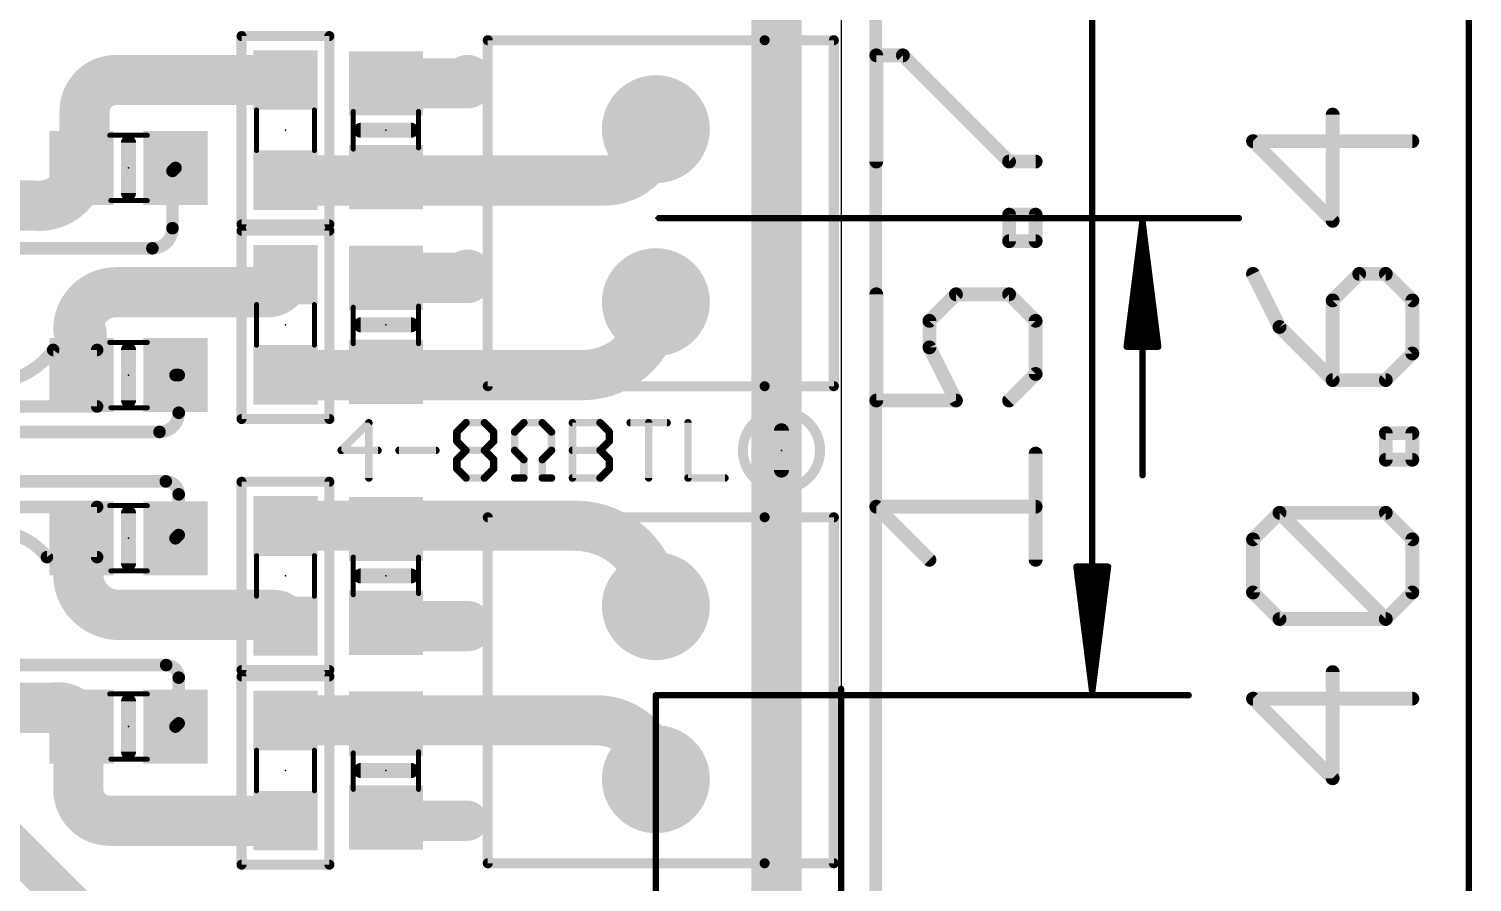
# Model space of a CAD drawing. Extents: x -21 to 68.1, y -13.1 to 62.4.
# Drawn here: x 36.91 to 66.11, y 11.97 to 29.23 of the extents above; entities that cross this region are included whole.
import ezdxf

# ---------------------------------------------------------------- set-up
doc = ezdxf.new("R2010")
doc.units = 0
for name, color, linetype in [('1', 12, 'CONTINUOUS'), ('16', 132, 'CONTINUOUS'), ('17', 110, 'CONTINUOUS'), ('18', 110, 'CONTINUOUS'), ('20', 53, 'CONTINUOUS'), ('21', 53, 'CONTINUOUS'), ('23', 53, 'CONTINUOUS'), ('47', 253, 'CONTINUOUS'), ('51', 253, 'CONTINUOUS')]:
    doc.layers.add(name, color=color, linetype=linetype)

# ---------------------------------------------------------------- blocks, each defined once
blk = doc.blocks.new('RECT')
blk.add_solid([(-0.5, -0.5), (0.5, -0.5), (-0.5, 0.5), (0.5, 0.5)])
blk = doc.blocks.new('ROUNDP')
at = {"const_width": 0.5}
blk.add_lwpolyline([(0, -0.25, 1), (0, 0.25, 1), (0, -0.25)], format="xyb", dxfattribs=at)
blk = doc.blocks.new('ROUNDV')
at = {"const_width": 0.5}
blk.add_lwpolyline([(0, -0.25, 1), (0, 0.25, 1), (0, -0.25)], format="xyb", dxfattribs=at)

msp = doc.modelspace()

# ---------------------------------------------------------------- linework, layer by layer
at = {"layer": '1'}
for points, const_width in [([(38.671, 28.194, 0.4142), (38.036, 27.559)], 1.016), ([(38.671, 28.448, 1), (38.671, 27.94)], 0.508), ([(38.671, 27.94, 1), (38.671, 28.448)], 0.508), ([(42.1, 27.94, 1), (42.1, 28.448)], 0.508), ([(44.132, 28.382, 1), (44.132, 27.874)], 0.508), ([(46.037, 28.194, 1), (45.529, 28.194)], 0.508), ([(45.783, 27.874, 1), (45.783, 28.382)], 0.508), ([(45.529, 28.128, 1), (46.037, 28.128)], 0.508), ([(38.29, 27.559, 1), (37.782, 27.559)], 0.508), ([(37.782, 27.559, 1), (38.29, 27.559)], 0.508), ([(48.555, 26.162, 0.4142), (49.593, 27.2)], 1.016), ([(49.847, 27.2, 1), (49.339, 27.2)], 0.508), ([(37.02, 25.654, 0.4142), (37.975, 26.416)], 1.016), ([(38.2274, 26.3876, 1), (37.7226, 26.4444)], 0.508), ([(38.2156, 26.2974, 1), (37.8564, 26.6566)], 0.508), ([(37.7954, 26.5956, 1), (38.1546, 26.2364)], 0.508), ([(37.782, 26.477, 1), (38.29, 26.477)], 0.508), ([(42.1, 26.416, 1), (42.1, 25.908)], 0.508), ([(44.386, 26.228, 1), (43.878, 26.228)], 0.508), ([(44.132, 26.416, 1), (44.132, 25.908)], 0.508), ([(44.132, 25.908, 1), (44.132, 26.416)], 0.508), ([(48.555, 26.416, 1), (48.555, 25.908)], 0.508), ([(48.555, 25.908, 1), (48.555, 26.416)], 0.508), ([(39.8775, 26.355, 1), (39.7505, 26.355)], 0.127), ([(39.7691, 26.3999, 1), (39.8589, 26.3101)], 0.127), ([(39.9199, 26.3711, 1), (39.8301, 26.4609)], 0.127), ([(43.878, 26.162, 1), (44.386, 26.162)], 0.508), ([(37.0484, 25.9064, 1), (36.9916, 25.4016)], 0.508), ([(37.02, 25.4, 1), (37.02, 25.908)], 0.508), ([(39.4076, 24.7904, 0.4142), (39.814, 25.1968)], 0.254), ([(39.8775, 25.1968, 1), (39.7505, 25.1968)], 0.127), ([(39.7505, 25.1968, 1), (39.8775, 25.1968)], 0.127), ([(39.4076, 24.8539, 1), (39.4076, 24.7269)], 0.127), ([(39.4076, 24.7269, 1), (39.4076, 24.8539)], 0.127), ([(41.7444, 23.9014, 0.4142), (42.1, 24.257)], 1.016), ([(41.9984, 24.1554, 0.4142), (42.1, 24.257)], 1.016), ([(41.9984, 24.4094, 1), (41.9984, 23.9014)], 0.508), ([(42.354, 24.257, 1), (41.846, 24.257)], 0.508), ([(42.354, 24.257, 1), (41.846, 24.257)], 0.508), ([(44.132, 24.445, 1), (44.132, 23.937)], 0.508), ([(46.037, 24.257, 1), (45.529, 24.257)], 0.508), ([(45.783, 23.937, 1), (45.783, 24.445)], 0.508), ([(38.671, 23.9014, 0.4142), (37.909, 23.1394)], 1.016), ([(38.671, 24.1554, 1), (38.671, 23.6474)], 0.508), ([(38.671, 23.6474, 1), (38.671, 24.1554)], 0.508), ([(41.7444, 24.1554, 1), (41.7444, 23.6474)], 0.508), ([(41.7444, 23.6474, 1), (41.7444, 24.1554)], 0.508), ([(45.529, 24.191, 1), (46.037, 24.191)], 0.508), ([(48.118, 22.225, 0.4142), (49.593, 23.7)], 1.016), ([(49.847, 23.7, 1), (49.339, 23.7)], 0.508), ([(38.0886, 23.319, 1), (37.7294, 22.9598)], 0.508), ([(37.655, 23.1394, 1), (38.163, 23.1394)], 0.508), ([(38.229, 23.0734, 1), (37.721, 23.0734)], 0.508), ([(37.7954, 22.8938, 1), (38.1546, 23.253)], 0.508), ([(36.385, 22.098, 0.1989), (37.401, 22.733)], 0.254), ([(37.401, 22.7965, 1), (37.401, 22.6695)], 0.127), ([(37.4527, 22.6961, 1), (37.3493, 22.7699)], 0.127), ([(38.3535, 22.733, 1), (38.2265, 22.733)], 0.127), ([(38.29, 22.6695, 1), (38.29, 22.7965)], 0.127), ([(44.386, 22.291, 1), (43.878, 22.291)], 0.508), ([(42.1, 22.479, 1), (42.1, 21.971)], 0.508), ([(44.132, 22.479, 1), (44.132, 21.971)], 0.508), ([(44.132, 21.971, 1), (44.132, 22.479)], 0.508), ([(48.118, 22.479, 1), (48.118, 21.971)], 0.508), ([(48.118, 21.971, 1), (48.118, 22.479)], 0.508), ([(37.721, 22.225, 1), (38.229, 22.225)], 0.508), ([(39.875, 22.2885, 1), (39.875, 22.1615)], 0.127), ([(40.0045, 22.225, 1), (39.8775, 22.225)], 0.127), ([(39.941, 22.1615, 1), (39.941, 22.2885)], 0.127), ([(43.878, 22.225, 1), (44.386, 22.225)], 0.508), ([(38.2265, 21.59, 1), (38.3535, 21.59)], 0.127), ([(38.29, 21.5265, 1), (38.29, 21.6535)], 0.127), ([(39.552, 21.074, 0.4142), (39.941, 21.463)], 0.254), ([(40.0045, 21.463, 1), (39.8775, 21.463)], 0.127), ([(39.8775, 21.463, 1), (40.0045, 21.463)], 0.127), ([(39.552, 21.1375, 1), (39.552, 21.0105)], 0.127), ([(39.552, 21.0105, 1), (39.552, 21.1375)], 0.127), ([(39.941, 19.812, 0.4142), (39.679, 20.074)], 0.254), ([(39.679, 20.1375, 1), (39.679, 20.0105)], 0.127), ([(39.679, 20.0105, 1), (39.679, 20.1375)], 0.127), ([(40.0045, 19.812, 1), (39.8775, 19.812)], 0.127), ([(39.8775, 19.812, 1), (40.0045, 19.812)], 0.127), ([(38.3535, 19.558, 1), (38.2265, 19.558)], 0.127), ([(38.29, 19.4945, 1), (38.29, 19.6215)], 0.127), ([(42.1, 19.431, 1), (42.1, 18.923)], 0.508), ([(44.132, 19.431, 1), (44.132, 18.923)], 0.508), ([(44.386, 19.177, 1), (43.878, 19.177)], 0.508), ([(44.132, 18.923, 1), (44.132, 19.431)], 0.508), ([(49.593, 17.548, 0.4142), (47.964, 19.177)], 1.016), ([(47.964, 19.431, 1), (47.964, 18.923)], 0.508), ([(47.964, 18.923, 1), (47.964, 19.431)], 0.508), ([(38.163, 18.857, 1), (37.655, 18.857)], 0.508), ([(37.7294, 19.0366, 1), (38.0886, 18.6774)], 0.508), ([(38.1546, 18.7434, 1), (37.7954, 19.1026)], 0.508), ([(43.878, 19.111, 1), (44.386, 19.111)], 0.508), ([(37.274, 18.542, 0.1989), (36.385, 19.05)], 0.254), ([(39.8301, 18.9679, 1), (39.9199, 18.8781)], 0.127), ([(39.8775, 18.989, 1), (40.0045, 18.989)], 0.127), ([(39.9859, 18.9441, 1), (39.8961, 19.0339)], 0.127), ([(37.274, 18.6055, 1), (37.274, 18.4785)], 0.127), ([(37.2238, 18.5031, 1), (37.3242, 18.5809)], 0.127), ([(37.909, 18.1356, 0.4142), (38.798, 17.3736)], 1.016), ([(38.1623, 18.1551, 1), (37.6557, 18.1161)], 0.508), ([(38.2265, 18.542, 1), (38.3535, 18.542)], 0.127), ([(38.29, 18.4785, 1), (38.29, 18.6055)], 0.127), ([(37.655, 18.1356, 1), (38.163, 18.1356)], 0.508), ([(38.798, 17.6276, 1), (38.798, 17.1196)], 0.508), ([(38.8175, 17.1203, 1), (38.7785, 17.6269)], 0.508), ([(42.1, 17.145, 0.4142), (41.8714, 17.3736)], 1.016), ([(41.8714, 17.6276, 1), (41.8714, 17.1196)], 0.508), ([(41.8714, 17.1196, 1), (41.8714, 17.6276)], 0.508), ([(42.1, 17.145, 0.4142), (41.9984, 17.2466)], 1.016), ([(41.9984, 17.5006, 1), (41.9984, 16.9926)], 0.508), ([(44.386, 17.211, 1), (43.878, 17.211)], 0.508), ([(44.132, 17.399, 1), (44.132, 16.891)], 0.508), ([(45.783, 16.891, 1), (45.783, 17.399)], 0.508), ([(49.339, 17.548, 1), (49.847, 17.548)], 0.508), ([(41.846, 17.145, 1), (42.354, 17.145)], 0.508), ([(41.846, 17.145, 1), (42.354, 17.145)], 0.508), ([(43.878, 17.145, 1), (44.386, 17.145)], 0.508), ([(39.941, 16.1036, 0.4142), (39.687, 16.3576)], 0.254), ([(39.687, 16.4211, 1), (39.687, 16.2941)], 0.127), ([(39.687, 16.2941, 1), (39.687, 16.4211)], 0.127), ([(40.0045, 16.1036, 1), (39.8775, 16.1036)], 0.127), ([(39.8775, 16.1036, 1), (40.0045, 16.1036)], 0.127), ([(37.975, 15.113, 0.4142), (37.401, 15.494)], 1.016), ([(37.3507, 15.743, 1), (37.4513, 15.245)], 0.508), ([(37.401, 15.24, 1), (37.401, 15.748)], 0.508), ([(38.163, 15.047, 1), (37.655, 15.047)], 0.508), ([(37.7294, 15.2266, 1), (38.0886, 14.8674)], 0.508), ([(38.1546, 14.9334, 1), (37.7954, 15.2926)], 0.508), ([(42.1, 15.494, 1), (42.1, 14.986)], 0.508), ([(44.132, 15.494, 1), (44.132, 14.986)], 0.508), ([(44.386, 15.24, 1), (43.878, 15.24)], 0.508), ([(44.132, 14.986, 1), (44.132, 15.494)], 0.508), ([(49.593, 14.048, 0.4142), (48.401, 15.24)], 1.016), ([(48.401, 15.494, 1), (48.401, 14.986)], 0.508), ([(48.401, 14.986, 1), (48.401, 15.494)], 0.508), ([(37.726, 15.0627, 1), (38.224, 15.1633)], 0.508), ([(39.8301, 15.1579, 1), (39.9199, 15.0681)], 0.127), ([(39.8775, 15.179, 1), (40.0045, 15.179)], 0.127), ([(39.9859, 15.1341, 1), (39.8961, 15.2239)], 0.127), ([(43.878, 15.174, 1), (44.386, 15.174)], 0.508), ([(37.909, 13.843, 0.4142), (38.544, 13.208)], 1.016), ([(38.163, 13.843, 1), (37.655, 13.843)], 0.508), ([(37.655, 13.843, 1), (38.163, 13.843)], 0.508), ([(49.339, 14.048, 1), (49.847, 14.048)], 0.508), ([(38.544, 13.462, 1), (38.544, 12.954)], 0.508), ([(38.544, 12.954, 1), (38.544, 13.462)], 0.508), ([(42.1, 12.954, 1), (42.1, 13.462)], 0.508), ([(44.2757, 13.4177, 1), (43.9883, 13.1303)], 0.4064), ([(44.198, 13.4112, 1), (44.198, 13.0048)], 0.4064), ([(44.0543, 13.0643, 1), (44.3417, 13.3517)], 0.4064), ([(45.783, 13.0048, 1), (45.783, 13.4112)], 0.4064)]:
    msp.add_lwpolyline(points, format="xyb", dxfattribs=dict(at, const_width=const_width))
for points, const_width in [([(42.1, 28.194), (38.671, 28.194)], 1.016), ([(44.132, 28.128), (45.783, 28.128)], 1.016), ([(45.783, 28.128), (45.783, 28.194)], 1.016), ([(38.036, 27.559), (38.036, 26.477)], 1.016), ([(38.036, 26.477), (37.975, 26.416)], 1.016), ([(42.1, 26.162), (44.132, 26.162)], 1.016), ([(44.132, 26.162), (44.132, 26.228)], 1.016), ([(48.555, 26.162), (44.132, 26.162)], 1.016), ([(39.814, 26.355), (39.875, 26.416)], 0.254), ([(39.814, 25.1968), (39.814, 26.355)], 0.254), ([(37.02, 25.654), (29.813, 25.654)], 1.016), ([(30.0924, 24.7904), (39.4076, 24.7904)], 0.254), ([(44.132, 24.191), (45.783, 24.191)], 1.016), ([(45.783, 24.191), (45.783, 24.257)], 1.016), ([(38.671, 23.9014), (41.7444, 23.9014)], 1.016), ([(37.909, 23.1394), (37.975, 23.0734)], 1.016), ([(37.975, 23.0734), (37.975, 22.225)], 1.016), ([(37.401, 22.733), (38.29, 22.733)], 0.254), ([(38.29, 22.733), (38.29, 21.59)], 0.254), ([(44.132, 22.225), (44.132, 22.291)], 1.016), ([(42.1, 22.225), (44.132, 22.225)], 1.016), ([(48.118, 22.225), (44.132, 22.225)], 1.016), ([(39.941, 22.225), (39.875, 22.225)], 0.254), ([(39.941, 21.463), (39.941, 22.225)], 0.254), ([(38.29, 21.59), (31.718, 21.59)], 0.254), ([(30.875, 21.074), (39.552, 21.074)], 0.254), ([(30.875, 20.074), (39.679, 20.074)], 0.254), ([(39.941, 19.812), (39.941, 18.989)], 0.254), ([(31.718, 19.558), (38.29, 19.558)], 0.254), ([(38.29, 19.558), (38.29, 18.542)], 0.254), ([(42.1, 19.177), (44.132, 19.177)], 1.016), ([(47.964, 19.177), (44.132, 19.177)], 1.016), ([(44.132, 19.177), (44.132, 19.111)], 1.016), ([(37.909, 18.857), (37.975, 18.923)], 1.016), ([(37.909, 18.1356), (37.909, 18.857)], 1.016), ([(39.941, 18.989), (39.875, 18.923)], 0.254), ([(38.29, 18.542), (37.274, 18.542)], 0.254), ([(38.798, 17.3736), (41.8714, 17.3736)], 1.016), ([(44.132, 17.145), (44.132, 17.211)], 1.016), ([(45.783, 17.145), (44.132, 17.145)], 1.016), ([(30.194, 16.3576), (39.687, 16.3576)], 0.254), ([(39.941, 16.1036), (39.941, 15.179)], 0.254), ([(37.401, 15.494), (29.559, 15.494)], 1.016), ([(37.909, 15.047), (37.975, 15.113)], 1.016), ([(37.909, 13.843), (37.909, 15.047)], 1.016), ([(42.1, 15.24), (44.132, 15.24)], 1.016), ([(48.401, 15.24), (44.132, 15.24)], 1.016), ([(44.132, 15.24), (44.132, 15.174)], 1.016), ([(39.941, 15.179), (39.875, 15.113)], 0.254), ([(35.8, 13.5), (38.35, 10.95)], 0.8128), ([(42.1, 13.208), (38.544, 13.208)], 1.016), ([(44.132, 13.274), (44.198, 13.208)], 0.8128), ([(44.198, 13.208), (45.783, 13.208)], 0.8128)]:
    msp.add_lwpolyline(points, dxfattribs=dict(at, const_width=const_width))
at = {"layer": '16'}
for points, const_width in [([(54.038, 0), (54.038, 41.005)], 0.254), ([(52.034, 8.996), (52.034, 31.416)], 1.016)]:
    msp.add_lwpolyline(points, dxfattribs=dict(at, const_width=const_width))
at = {"layer": '20'}
msp.add_line((53.34, 38.1), (53.34, 2.54), dxfattribs=at)
at = {"layer": '21'}
for points, const_width in [([(41.211, 25.273), (41.211, 29.083)], 0.2032), ([(41.211, 29.083), (42.989, 29.083)], 0.2032), ([(42.989, 29.083), (42.989, 25.273)], 0.2032), ([(51.793, 29), (46.193, 29)], 0.2032), ([(46.193, 29), (46.193, 22)], 0.2032), ([(53.193, 29), (51.793, 29)], 0.2032), ([(51.793, 22), (51.793, 29)], 0.2032), ([(53.193, 22), (53.193, 29)], 0.2032), ([(43.624, 27.178), (44.64, 27.178)], 0.3048), ([(38.925, 26.924), (38.925, 25.908)], 0.3048), ([(42.989, 25.273), (41.211, 25.273)], 0.2032), ([(41.211, 21.336), (41.211, 25.146)], 0.2032), ([(41.211, 25.146), (42.989, 25.146)], 0.2032), ([(42.989, 25.146), (42.989, 21.336)], 0.2032), ([(44.64, 23.241), (43.624, 23.241)], 0.3048), ([(38.925, 22.733), (38.925, 21.717)], 0.3048), ([(46.193, 22), (51.793, 22)], 0.2032), ([(51.793, 22), (53.193, 22)], 0.2032), ([(42.989, 21.336), (41.211, 21.336)], 0.2032), ([(43.7866, 21.2608), (43.2273, 20.7015)], 0.1524), ([(43.7866, 20.1422), (43.7866, 21.2608)], 0.1524), ([(45.5661, 21.0743), (45.7525, 21.2608)], 0.1524), ([(45.7525, 21.2608), (46.1254, 21.2608)], 0.1524), ([(46.1254, 21.2608), (46.3118, 21.0743)], 0.1524), ([(46.7355, 21.0743), (46.9219, 21.2608)], 0.1524), ([(46.9219, 21.2608), (47.2948, 21.2608)], 0.1524), ([(47.2948, 21.2608), (47.4812, 21.0743)], 0.1524), ([(47.9049, 20.1422), (47.9049, 21.2608)], 0.1524), ([(47.9049, 21.2608), (48.4642, 21.2608)], 0.1524), ([(48.4642, 21.2608), (48.6506, 21.0743)], 0.1524), ([(49.0743, 21.2608), (49.82, 21.2608)], 0.1524), ([(49.4471, 20.1422), (49.4471, 21.2608)], 0.1524), ([(50.2437, 21.2608), (50.2437, 20.1422)], 0.1524), ([(45.5661, 20.8879), (45.5661, 21.0743)], 0.1524), ([(46.3118, 21.0743), (46.3118, 20.8879)], 0.1524), ([(46.7355, 20.7015), (46.7355, 21.0743)], 0.1524), ([(47.4812, 21.0743), (47.4812, 20.7015)], 0.1524), ([(48.6506, 21.0743), (48.6506, 20.8879)], 0.1524), ([(52.133, 21.0978), (52.133, 20.3041)], 0.3048), ([(43.2273, 20.7015), (43.973, 20.7015)], 0.1524), ([(44.3967, 20.7015), (45.1424, 20.7015)], 0.1524), ([(45.7525, 20.7015), (45.5661, 20.8879)], 0.1524), ([(45.5661, 20.5151), (45.7525, 20.7015)], 0.1524), ([(45.7525, 20.7015), (46.1254, 20.7015)], 0.1524), ([(46.3118, 20.8879), (46.1254, 20.7015)], 0.1524), ([(46.1254, 20.7015), (46.3118, 20.5151)], 0.1524), ([(46.9219, 20.5151), (46.7355, 20.7015)], 0.1524), ([(47.4812, 20.7015), (47.2948, 20.5151)], 0.1524), ([(47.9049, 20.7015), (48.4642, 20.7015)], 0.1524), ([(48.6506, 20.8879), (48.4642, 20.7015)], 0.1524), ([(48.4642, 20.7015), (48.6506, 20.5151)], 0.1524), ([(45.5661, 20.3286), (45.5661, 20.5151)], 0.1524), ([(46.3118, 20.5151), (46.3118, 20.3286)], 0.1524), ([(46.9219, 20.1422), (46.9219, 20.5151)], 0.1524), ([(47.2948, 20.5151), (47.2948, 20.1422)], 0.1524), ([(48.6506, 20.5151), (48.6506, 20.3286)], 0.1524), ([(41.211, 16.256), (41.211, 20.066)], 0.2032), ([(41.211, 20.066), (42.989, 20.066)], 0.2032), ([(42.989, 20.066), (42.989, 16.256)], 0.2032), ([(45.7525, 20.1422), (45.5661, 20.3286)], 0.1524), ([(46.1254, 20.1422), (45.7525, 20.1422)], 0.1524), ([(46.3118, 20.3286), (46.1254, 20.1422)], 0.1524), ([(46.7355, 20.1422), (46.9219, 20.1422)], 0.1524), ([(47.2948, 20.1422), (47.4812, 20.1422)], 0.1524), ([(48.4642, 20.1422), (47.9049, 20.1422)], 0.1524), ([(48.6506, 20.3286), (48.4642, 20.1422)], 0.1524), ([(50.2437, 20.1422), (50.9894, 20.1422)], 0.1524), ([(38.925, 19.431), (38.925, 18.415)], 0.3048), ([(51.793, 19.348), (46.193, 19.348)], 0.2032), ([(46.193, 19.348), (46.193, 12.348)], 0.2032), ([(53.193, 19.348), (51.793, 19.348)], 0.2032), ([(51.793, 12.348), (51.793, 19.348)], 0.2032), ([(53.193, 12.348), (53.193, 19.348)], 0.2032), ([(43.624, 18.161), (44.64, 18.161)], 0.3048), ([(42.989, 16.256), (41.211, 16.256)], 0.2032), ([(41.211, 12.319), (41.211, 16.129)], 0.2032), ([(41.211, 16.129), (42.989, 16.129)], 0.2032), ([(42.989, 16.129), (42.989, 12.319)], 0.2032), ([(38.925, 15.621), (38.925, 14.605)], 0.3048), ([(44.64, 14.224), (43.624, 14.224)], 0.3048), ([(42.989, 12.319), (41.211, 12.319)], 0.2032), ([(46.193, 12.348), (51.793, 12.348)], 0.2032), ([(51.793, 12.348), (53.193, 12.348)], 0.2032)]:
    msp.add_lwpolyline(points, dxfattribs=dict(at, const_width=const_width))
for points, const_width in [([(41.2618, 29.083, 1), (41.1602, 29.083)], 0.1016), ([(41.211, 29.1338, 1), (41.211, 29.0322)], 0.1016), ([(43.0398, 29.083, 1), (42.9382, 29.083)], 0.1016), ([(42.989, 29.0322, 1), (42.989, 29.1338)], 0.1016), ([(46.193, 29.0508, 1), (46.193, 28.9492)], 0.1016), ([(46.2438, 29, 1), (46.1422, 29)], 0.1016), ([(51.793, 29.0508, 1), (51.793, 28.9492)], 0.1016), ([(51.8438, 29, 1), (51.7422, 29)], 0.1016), ([(51.793, 28.9492, 1), (51.793, 29.0508)], 0.1016), ([(53.2438, 29, 1), (53.1422, 29)], 0.1016), ([(53.193, 28.9492, 1), (53.193, 29.0508)], 0.1016), ([(43.624, 27.2542, 1), (43.624, 27.1018)], 0.1524), ([(44.64, 27.1018, 1), (44.64, 27.2542)], 0.1524), ([(39.0012, 26.924, 1), (38.8488, 26.924)], 0.1524), ([(38.8488, 25.908, 1), (39.0012, 25.908)], 0.1524), ([(41.211, 25.3238, 1), (41.211, 25.2222)], 0.1016), ([(41.1602, 25.273, 1), (41.2618, 25.273)], 0.1016), ([(41.2618, 25.146, 1), (41.1602, 25.146)], 0.1016), ([(41.211, 25.1968, 1), (41.211, 25.0952)], 0.1016), ([(42.9382, 25.273, 1), (43.0398, 25.273)], 0.1016), ([(43.0398, 25.146, 1), (42.9382, 25.146)], 0.1016), ([(42.989, 25.2222, 1), (42.989, 25.3238)], 0.1016), ([(42.989, 25.0952, 1), (42.989, 25.1968)], 0.1016), ([(43.624, 23.3172, 1), (43.624, 23.1648)], 0.1524), ([(44.64, 23.1648, 1), (44.64, 23.3172)], 0.1524), ([(39.0012, 22.733, 1), (38.8488, 22.733)], 0.1524), ([(46.193, 22.0508, 1), (46.193, 21.9492)], 0.1016), ([(46.1422, 22, 1), (46.2438, 22)], 0.1016), ([(51.793, 22.0508, 1), (51.793, 21.9492)], 0.1016), ([(51.7422, 22, 1), (51.8438, 22)], 0.1016), ([(51.793, 21.9492, 1), (51.793, 22.0508)], 0.1016), ([(53.1422, 22, 1), (53.2438, 22)], 0.1016), ([(53.193, 21.9492, 1), (53.193, 22.0508)], 0.1016), ([(38.8488, 21.717, 1), (39.0012, 21.717)], 0.1524), ([(41.211, 21.3868, 1), (41.211, 21.2852)], 0.1016), ([(41.1602, 21.336, 1), (41.2618, 21.336)], 0.1016), ([(42.9382, 21.336, 1), (43.0398, 21.336)], 0.1016), ([(42.989, 21.2852, 1), (42.989, 21.3868)], 0.1016), ([(43.8247, 21.2608, 1), (43.7485, 21.2608)], 0.0762), ([(43.8135, 21.2338, 1), (43.7596, 21.2877)], 0.0762), ([(45.7525, 21.2989, 1), (45.7525, 21.2227)], 0.0762), ([(45.7795, 21.2338, 1), (45.7256, 21.2877)], 0.0762), ([(46.1523, 21.2877, 1), (46.0984, 21.2338)], 0.0762), ([(46.1254, 21.2227, 1), (46.1254, 21.2989)], 0.0762), ([(46.9219, 21.2989, 1), (46.9219, 21.2227)], 0.0762), ([(46.9489, 21.2338, 1), (46.895, 21.2877)], 0.0762), ([(47.3217, 21.2877, 1), (47.2678, 21.2338)], 0.0762), ([(47.2948, 21.2227, 1), (47.2948, 21.2989)], 0.0762), ([(47.943, 21.2608, 1), (47.8668, 21.2608)], 0.0762), ([(47.9049, 21.2989, 1), (47.9049, 21.2227)], 0.0762), ([(48.4911, 21.2877, 1), (48.4372, 21.2338)], 0.0762), ([(48.4642, 21.2227, 1), (48.4642, 21.2989)], 0.0762), ([(49.0743, 21.2989, 1), (49.0743, 21.2227)], 0.0762), ([(49.4852, 21.2608, 1), (49.409, 21.2608)], 0.0762), ([(49.82, 21.2227, 1), (49.82, 21.2989)], 0.0762), ([(50.2818, 21.2608, 1), (50.2056, 21.2608)], 0.0762), ([(52.133, 19.9193, 1), (52.133, 21.4827, 1), (52.133, 19.9193)], 0.2032), ([(45.6042, 21.0743, 1), (45.528, 21.0743)], 0.0762), ([(45.5392, 21.1013, 1), (45.593, 21.0474)], 0.0762), ([(46.3499, 21.0743, 1), (46.2737, 21.0743)], 0.0762), ([(46.2849, 21.0474, 1), (46.3387, 21.1013)], 0.0762), ([(46.7736, 21.0743, 1), (46.6974, 21.0743)], 0.0762), ([(46.7086, 21.1013, 1), (46.7624, 21.0474)], 0.0762), ([(47.5193, 21.0743, 1), (47.4431, 21.0743)], 0.0762), ([(47.4543, 21.0474, 1), (47.5081, 21.1013)], 0.0762), ([(48.6887, 21.0743, 1), (48.6125, 21.0743)], 0.0762), ([(48.6237, 21.0474, 1), (48.6775, 21.1013)], 0.0762), ([(52.2092, 21.0978, 1), (52.0568, 21.0978)], 0.1524), ([(43.2273, 20.7396, 1), (43.2273, 20.6634)], 0.0762), ([(43.2004, 20.7284, 1), (43.2542, 20.6745)], 0.0762), ([(43.973, 20.6634, 1), (43.973, 20.7396)], 0.0762), ([(44.3967, 20.7396, 1), (44.3967, 20.6634)], 0.0762), ([(45.1424, 20.6634, 1), (45.1424, 20.7396)], 0.0762), ([(45.528, 20.8879, 1), (45.6042, 20.8879)], 0.0762), ([(45.593, 20.9148, 1), (45.5392, 20.861)], 0.0762), ([(45.7525, 20.7396, 1), (45.7525, 20.6634)], 0.0762), ([(45.7795, 20.6745, 1), (45.7256, 20.7284)], 0.0762), ([(45.7256, 20.6745, 1), (45.7795, 20.7284)], 0.0762), ([(46.1523, 20.7284, 1), (46.0984, 20.6745)], 0.0762), ([(46.0984, 20.7284, 1), (46.1523, 20.6745)], 0.0762), ([(46.1254, 20.6634, 1), (46.1254, 20.7396)], 0.0762), ([(46.2737, 20.8879, 1), (46.3499, 20.8879)], 0.0762), ([(46.3387, 20.861, 1), (46.2849, 20.9148)], 0.0762), ([(46.7624, 20.7284, 1), (46.7086, 20.6745)], 0.0762), ([(46.6974, 20.7015, 1), (46.7736, 20.7015)], 0.0762), ([(47.4431, 20.7015, 1), (47.5193, 20.7015)], 0.0762), ([(47.5081, 20.6745, 1), (47.4543, 20.7284)], 0.0762), ([(47.9049, 20.7396, 1), (47.9049, 20.6634)], 0.0762), ([(48.4911, 20.7284, 1), (48.4372, 20.6745)], 0.0762), ([(48.4372, 20.7284, 1), (48.4911, 20.6745)], 0.0762), ([(48.4642, 20.6634, 1), (48.4642, 20.7396)], 0.0762), ([(48.6125, 20.8879, 1), (48.6887, 20.8879)], 0.0762), ([(48.6775, 20.861, 1), (48.6237, 20.9148)], 0.0762), ([(45.6042, 20.5151, 1), (45.528, 20.5151)], 0.0762), ([(45.5392, 20.542, 1), (45.593, 20.4881)], 0.0762), ([(46.3499, 20.5151, 1), (46.2737, 20.5151)], 0.0762), ([(46.2849, 20.4881, 1), (46.3387, 20.542)], 0.0762), ([(46.96, 20.5151, 1), (46.8838, 20.5151)], 0.0762), ([(46.895, 20.4881, 1), (46.9489, 20.542)], 0.0762), ([(47.2678, 20.542, 1), (47.3217, 20.4881)], 0.0762), ([(47.3329, 20.5151, 1), (47.2567, 20.5151)], 0.0762), ([(48.6887, 20.5151, 1), (48.6125, 20.5151)], 0.0762), ([(48.6237, 20.4881, 1), (48.6775, 20.542)], 0.0762), ([(41.2618, 20.066, 1), (41.1602, 20.066)], 0.1016), ([(41.211, 20.1168, 1), (41.211, 20.0152)], 0.1016), ([(43.0398, 20.066, 1), (42.9382, 20.066)], 0.1016), ([(42.989, 20.0152, 1), (42.989, 20.1168)], 0.1016), ([(43.7485, 20.1422, 1), (43.8247, 20.1422)], 0.0762), ([(45.593, 20.3556, 1), (45.5392, 20.3017)], 0.0762), ([(45.528, 20.3286, 1), (45.6042, 20.3286)], 0.0762), ([(45.7525, 20.1803, 1), (45.7525, 20.1041)], 0.0762), ([(45.7256, 20.1153, 1), (45.7795, 20.1691)], 0.0762), ([(46.0984, 20.1691, 1), (46.1523, 20.1153)], 0.0762), ([(46.1254, 20.1041, 1), (46.1254, 20.1803)], 0.0762), ([(46.2737, 20.3286, 1), (46.3499, 20.3286)], 0.0762), ([(46.3387, 20.3017, 1), (46.2849, 20.3556)], 0.0762), ([(46.7355, 20.1803, 1), (46.7355, 20.1041)], 0.0762), ([(46.8838, 20.1422, 1), (46.96, 20.1422)], 0.0762), ([(46.9219, 20.1041, 1), (46.9219, 20.1803)], 0.0762), ([(47.2948, 20.1803, 1), (47.2948, 20.1041)], 0.0762), ([(47.2567, 20.1422, 1), (47.3329, 20.1422)], 0.0762), ([(47.4812, 20.1041, 1), (47.4812, 20.1803)], 0.0762), ([(47.9049, 20.1803, 1), (47.9049, 20.1041)], 0.0762), ([(47.8668, 20.1422, 1), (47.943, 20.1422)], 0.0762), ([(48.4372, 20.1691, 1), (48.4911, 20.1153)], 0.0762), ([(48.4642, 20.1041, 1), (48.4642, 20.1803)], 0.0762), ([(48.6125, 20.3286, 1), (48.6887, 20.3286)], 0.0762), ([(48.6775, 20.3017, 1), (48.6237, 20.3556)], 0.0762), ([(49.409, 20.1422, 1), (49.4852, 20.1422)], 0.0762), ([(50.2437, 20.1803, 1), (50.2437, 20.1041)], 0.0762), ([(50.2056, 20.1422, 1), (50.2818, 20.1422)], 0.0762), ([(50.9894, 20.1041, 1), (50.9894, 20.1803)], 0.0762), ([(52.0568, 20.3041, 1), (52.2092, 20.3041)], 0.1524), ([(39.0012, 19.431, 1), (38.8488, 19.431)], 0.1524), ([(46.193, 19.3988, 1), (46.193, 19.2972)], 0.1016), ([(46.2438, 19.348, 1), (46.1422, 19.348)], 0.1016), ([(51.793, 19.3988, 1), (51.793, 19.2972)], 0.1016), ([(51.8438, 19.348, 1), (51.7422, 19.348)], 0.1016), ([(51.793, 19.2972, 1), (51.793, 19.3988)], 0.1016), ([(53.2438, 19.348, 1), (53.1422, 19.348)], 0.1016), ([(53.193, 19.2972, 1), (53.193, 19.3988)], 0.1016), ([(38.8488, 18.415, 1), (39.0012, 18.415)], 0.1524), ([(43.624, 18.2372, 1), (43.624, 18.0848)], 0.1524), ([(44.64, 18.0848, 1), (44.64, 18.2372)], 0.1524), ([(41.211, 16.3068, 1), (41.211, 16.2052)], 0.1016), ([(42.989, 16.2052, 1), (42.989, 16.3068)], 0.1016), ([(41.1602, 16.256, 1), (41.2618, 16.256)], 0.1016), ([(41.2618, 16.129, 1), (41.1602, 16.129)], 0.1016), ([(41.211, 16.1798, 1), (41.211, 16.0782)], 0.1016), ([(42.9382, 16.256, 1), (43.0398, 16.256)], 0.1016), ([(43.0398, 16.129, 1), (42.9382, 16.129)], 0.1016), ([(42.989, 16.0782, 1), (42.989, 16.1798)], 0.1016), ([(39.0012, 15.621, 1), (38.8488, 15.621)], 0.1524), ([(38.8488, 14.605, 1), (39.0012, 14.605)], 0.1524), ([(43.624, 14.3002, 1), (43.624, 14.1478)], 0.1524), ([(44.64, 14.1478, 1), (44.64, 14.3002)], 0.1524), ([(41.211, 12.3698, 1), (41.211, 12.2682)], 0.1016), ([(41.1602, 12.319, 1), (41.2618, 12.319)], 0.1016), ([(42.9382, 12.319, 1), (43.0398, 12.319)], 0.1016), ([(42.989, 12.2682, 1), (42.989, 12.3698)], 0.1016), ([(46.193, 12.3988, 1), (46.193, 12.2972)], 0.1016), ([(46.1422, 12.348, 1), (46.2438, 12.348)], 0.1016), ([(51.793, 12.3988, 1), (51.793, 12.2972)], 0.1016), ([(51.7422, 12.348, 1), (51.8438, 12.348)], 0.1016), ([(51.793, 12.2972, 1), (51.793, 12.3988)], 0.1016), ([(53.1422, 12.348, 1), (53.2438, 12.348)], 0.1016), ([(53.193, 12.2972, 1), (53.193, 12.3988)], 0.1016)]:
    msp.add_lwpolyline(points, format="xyb", dxfattribs=dict(at, const_width=const_width))
at = {"layer": '23'}
for p in [(42.1, 27.178), (44.132, 27.178), (38.925, 26.416), (49.593, 25.4), (42.1, 23.241), (44.132, 23.241), (38.925, 22.225), (52.133, 20.701), (38.925, 18.923), (42.1, 18.161), (44.132, 18.161), (49.593, 15.748), (38.925, 15.113), (42.1, 14.224), (44.132, 14.224)]:
    msp.add_point(p, dxfattribs=at)
at = {"layer": '47'}
for points, const_width in [([(66.04, 40.448), (66.04, -0.062)], 0.13), ([(58.42, 15.813), (58.42, 30.8799)], 0.13), ([(54.0519, 26.5446), (54.0519, 28.6935)], 0.2794), ([(54.0519, 28.6935), (54.5892, 28.6935)], 0.2794), ([(54.5892, 28.6935), (56.7381, 26.5446)], 0.2794), ([(63.2836, 25.3464), (63.2836, 27.4953)], 0.2794), ([(64.8953, 26.958), (61.6719, 26.958)], 0.2794), ([(61.6719, 26.958), (63.2836, 25.3464)], 0.2794), ([(56.7381, 26.5446), (57.2753, 26.5446)], 0.2794), ([(49.657, 25.4), (61.386, 25.4)], 0.13), ([(56.7381, 24.9332), (56.7381, 25.4704)], 0.2794), ([(56.7381, 25.4704), (57.2753, 25.4704)], 0.2794), ([(57.2753, 25.4704), (57.2753, 24.9332)], 0.2794), ([(59.436, 25.335), (59.1168, 22.8)], 0.13), ([(59.436, 25.335), (59.176, 22.8)], 0.13), ([(59.436, 25.335), (59.306, 22.8)], 0.13), ([(59.436, 25.335), (59.436, 20.2)], 0.13), ([(59.7552, 22.8), (59.436, 25.335)], 0.13), ([(59.566, 22.8), (59.436, 25.335)], 0.13), ([(59.696, 22.8), (59.436, 25.335)], 0.13), ([(57.2753, 24.9332), (56.7381, 24.9332)], 0.2794), ([(61.6719, 24.2725), (62.2092, 23.1981)], 0.2794), ([(63.8209, 24.2725), (63.2836, 23.7353)], 0.2794), ([(64.3581, 24.2725), (63.8209, 24.2725)], 0.2794), ([(64.8953, 23.7353), (64.3581, 24.2725)], 0.2794), ([(54.0519, 23.8594), (54.0519, 21.7105)], 0.2794), ([(55.1264, 23.3221), (55.6636, 23.8594)], 0.2794), ([(55.6636, 23.8594), (56.7381, 23.8594)], 0.2794), ([(56.7381, 23.8594), (57.2753, 23.3221)], 0.2794), ([(63.2836, 23.7353), (63.2836, 22.1236)], 0.2794), ([(64.8953, 22.6608), (64.8953, 23.7353)], 0.2794), ([(55.1264, 22.7849), (55.1264, 23.3221)], 0.2794), ([(57.2753, 23.3221), (57.2753, 22.2477)], 0.2794), ([(62.2092, 23.1981), (63.2836, 22.1236)], 0.2794), ([(55.6636, 21.7105), (55.1264, 22.7849)], 0.2794), ([(59.1168, 22.8), (59.7552, 22.8)], 0.13), ([(64.3581, 22.1236), (64.8953, 22.6608)], 0.2794), ([(57.2753, 22.2477), (56.7381, 21.7105)], 0.2794), ([(63.2836, 22.1236), (64.3581, 22.1236)], 0.2794), ([(54.0519, 21.7105), (55.6636, 21.7105)], 0.2794), ([(64.3581, 20.5122), (64.3581, 21.0495)], 0.2794), ([(64.3581, 21.0495), (64.8953, 21.0495)], 0.2794), ([(64.8953, 21.0495), (64.8953, 20.5122)], 0.2794), ([(57.2753, 18.4877), (57.2753, 20.6366)], 0.2794), ([(64.8953, 20.5122), (64.3581, 20.5122)], 0.2794), ([(55.1264, 18.4877), (54.0519, 19.5622)], 0.2794), ([(54.0519, 19.5622), (57.2753, 19.5622)], 0.2794), ([(61.6719, 18.9012), (62.2092, 19.4384)], 0.2794), ([(62.2092, 19.4384), (64.3581, 19.4384)], 0.2794), ([(64.3581, 17.2895), (62.2092, 19.4384)], 0.2794), ([(64.3581, 19.4384), (64.8953, 18.9012)], 0.2794), ([(61.6719, 17.8267), (61.6719, 18.9012)], 0.2794), ([(64.8953, 18.9012), (64.8953, 17.8267)], 0.2794), ([(58.42, 15.813), (58.1008, 18.348)], 0.13), ([(58.1008, 18.348), (58.7392, 18.348)], 0.13), ([(58.42, 15.813), (58.16, 18.348)], 0.13), ([(58.42, 15.813), (58.29, 18.348)], 0.13), ([(58.7392, 18.348), (58.42, 15.813)], 0.13), ([(58.55, 18.348), (58.42, 15.813)], 0.13), ([(58.68, 18.348), (58.42, 15.813)], 0.13), ([(62.2092, 17.2895), (61.6719, 17.8267)], 0.2794), ([(64.8953, 17.8267), (64.3581, 17.2895)], 0.2794), ([(64.3581, 17.2895), (62.2092, 17.2895)], 0.2794), ([(63.2836, 14.0667), (63.2836, 16.2156)], 0.2794), ([(49.593, 15.748), (49.593, -7.411)], 0.13), ([(49.657, 15.748), (60.37, 15.748)], 0.13), ([(53.34, 15.875), (53.34, -7.411)], 0.13), ([(64.8953, 15.6784), (61.6719, 15.6784)], 0.2794), ([(61.6719, 15.6784), (63.2836, 14.0667)], 0.2794)]:
    msp.add_lwpolyline(points, dxfattribs=dict(at, const_width=const_width))
for points, const_width in [([(54.0519, 28.7633, 1), (54.0519, 28.6236)], 0.1397), ([(54.1218, 28.6935, 1), (53.9821, 28.6935)], 0.1397), ([(54.6386, 28.7429, 1), (54.5398, 28.6441)], 0.1397), ([(54.5892, 28.6236, 1), (54.5892, 28.7633)], 0.1397), ([(63.3535, 27.4953, 1), (63.2138, 27.4953)], 0.1397), ([(61.6719, 27.0279, 1), (61.6719, 26.8882)], 0.1397), ([(61.7213, 27.0074, 1), (61.6226, 26.9087)], 0.1397), ([(64.8953, 26.8882, 1), (64.8953, 27.0279)], 0.1397), ([(53.9821, 26.5446, 1), (54.1218, 26.5446)], 0.1397), ([(56.7381, 26.6144, 1), (56.7381, 26.4747)], 0.1397), ([(56.6887, 26.4952, 1), (56.7875, 26.594)], 0.1397), ([(57.2753, 26.4747, 1), (57.2753, 26.6144)], 0.1397), ([(49.657, 25.4325, 1), (49.657, 25.3675)], 0.065), ([(56.8079, 25.4704, 1), (56.6682, 25.4704)], 0.1397), ([(56.7381, 25.5403, 1), (56.7381, 25.4006)], 0.1397), ([(57.3452, 25.4704, 1), (57.2054, 25.4704)], 0.1397), ([(57.2753, 25.4006, 1), (57.2753, 25.5403)], 0.1397), ([(61.386, 25.3675, 1), (61.386, 25.4325)], 0.065), ([(63.2138, 25.3464, 1), (63.3535, 25.3464)], 0.1397), ([(63.2342, 25.297, 1), (63.333, 25.3958)], 0.1397), ([(59.4685, 25.335, 1), (59.4035, 25.335)], 0.065), ([(59.4682, 25.3391, 1), (59.4038, 25.3309)], 0.065), ([(59.4685, 25.3333, 1), (59.4035, 25.3367)], 0.065), ([(59.4685, 25.3367, 1), (59.4035, 25.3333)], 0.065), ([(59.4683, 25.3383, 1), (59.4037, 25.3317)], 0.065), ([(59.4683, 25.3317, 1), (59.4037, 25.3383)], 0.065), ([(59.4682, 25.3309, 1), (59.4038, 25.3391)], 0.065), ([(56.6682, 24.9332, 1), (56.8079, 24.9332)], 0.1397), ([(56.7381, 25.0031, 1), (56.7381, 24.8634)], 0.1397), ([(57.2054, 24.9332, 1), (57.3452, 24.9332)], 0.1397), ([(57.2753, 24.8634, 1), (57.2753, 25.0031)], 0.1397), ([(61.7344, 24.3038, 1), (61.6095, 24.2413)], 0.1397), ([(63.8209, 24.3424, 1), (63.8209, 24.2027)], 0.1397), ([(63.8702, 24.2231, 1), (63.7715, 24.3219)], 0.1397), ([(64.4075, 24.3219, 1), (64.3087, 24.2231)], 0.1397), ([(64.3581, 24.2027, 1), (64.3581, 24.3424)], 0.1397), ([(54.1218, 23.8594, 1), (53.9821, 23.8594)], 0.1397), ([(55.6636, 23.9292, 1), (55.6636, 23.7895)], 0.1397), ([(55.713, 23.81, 1), (55.6142, 23.9087)], 0.1397), ([(56.7875, 23.9087, 1), (56.6887, 23.81)], 0.1397), ([(56.7381, 23.7895, 1), (56.7381, 23.9292)], 0.1397), ([(63.3535, 23.7353, 1), (63.2138, 23.7353)], 0.1397), ([(63.2342, 23.7847, 1), (63.333, 23.6859)], 0.1397), ([(64.9652, 23.7353, 1), (64.8255, 23.7353)], 0.1397), ([(64.8459, 23.6859, 1), (64.9447, 23.7847)], 0.1397), ([(55.1962, 23.3221, 1), (55.0565, 23.3221)], 0.1397), ([(55.077, 23.3715, 1), (55.1758, 23.2727)], 0.1397), ([(57.3452, 23.3221, 1), (57.2054, 23.3221)], 0.1397), ([(57.2259, 23.2727, 1), (57.3247, 23.3715)], 0.1397), ([(62.2586, 23.2475, 1), (62.1598, 23.1487)], 0.1397), ([(62.1467, 23.1668, 1), (62.2716, 23.2293)], 0.1397), ([(55.0565, 22.7849, 1), (55.1962, 22.7849)], 0.1397), ([(55.1889, 22.8161, 1), (55.0639, 22.7537)], 0.1397), ([(59.0845, 22.8041, 1), (59.149, 22.7959)], 0.065), ([(59.1168, 22.8325, 1), (59.1168, 22.7675)], 0.065), ([(59.1437, 22.8033, 1), (59.2083, 22.7967)], 0.065), ([(59.2735, 22.8017, 1), (59.3385, 22.7983)], 0.065), ([(59.5335, 22.7983, 1), (59.5985, 22.8017)], 0.065), ([(59.6637, 22.7967, 1), (59.7283, 22.8033)], 0.065), ([(59.723, 22.7959, 1), (59.7875, 22.8041)], 0.065), ([(59.7552, 22.7675, 1), (59.7552, 22.8325)], 0.065), ([(64.9447, 22.6115, 1), (64.8459, 22.7102)], 0.1397), ([(64.8255, 22.6608, 1), (64.9652, 22.6608)], 0.1397), ([(57.2054, 22.2477, 1), (57.3452, 22.2477)], 0.1397), ([(57.3247, 22.1983, 1), (57.2259, 22.2971)], 0.1397), ([(63.2836, 22.1935, 1), (63.2836, 22.0538)], 0.1397), ([(63.2138, 22.1236, 1), (63.3535, 22.1236)], 0.1397), ([(63.2342, 22.0742, 1), (63.333, 22.173)], 0.1397), ([(64.3087, 22.173, 1), (64.4075, 22.0742)], 0.1397), ([(64.3581, 22.0538, 1), (64.3581, 22.1935)], 0.1397), ([(54.0519, 21.7803, 1), (54.0519, 21.6406)], 0.1397), ([(53.9821, 21.7105, 1), (54.1218, 21.7105)], 0.1397), ([(55.6011, 21.6792, 1), (55.7261, 21.7417)], 0.1397), ([(55.6636, 21.6406, 1), (55.6636, 21.7803)], 0.1397), ([(56.6887, 21.7598, 1), (56.7875, 21.6611)], 0.1397), ([(64.4279, 21.0495, 1), (64.2882, 21.0495)], 0.1397), ([(64.3581, 21.1193, 1), (64.3581, 20.9796)], 0.1397), ([(64.9652, 21.0495, 1), (64.8255, 21.0495)], 0.1397), ([(64.8953, 20.9796, 1), (64.8953, 21.1193)], 0.1397), ([(57.3452, 20.6366, 1), (57.2054, 20.6366)], 0.1397), ([(64.2882, 20.5122, 1), (64.4279, 20.5122)], 0.1397), ([(64.3581, 20.5821, 1), (64.3581, 20.4424)], 0.1397), ([(64.8255, 20.5122, 1), (64.9652, 20.5122)], 0.1397), ([(64.8953, 20.4424, 1), (64.8953, 20.5821)], 0.1397), ([(59.4035, 20.2, 1), (59.4685, 20.2)], 0.065), ([(54.0519, 19.632, 1), (54.0519, 19.4923)], 0.1397), ([(54.1013, 19.6115, 1), (54.0026, 19.5128)], 0.1397), ([(57.2753, 19.4923, 1), (57.2753, 19.632)], 0.1397), ([(62.2586, 19.4878, 1), (62.1598, 19.389)], 0.1397), ([(62.2092, 19.5082, 1), (62.2092, 19.3685)], 0.1397), ([(62.2586, 19.389, 1), (62.1598, 19.4878)], 0.1397), ([(64.4075, 19.4878, 1), (64.3087, 19.389)], 0.1397), ([(64.3581, 19.3685, 1), (64.3581, 19.5082)], 0.1397), ([(61.7418, 18.9012, 1), (61.6021, 18.9012)], 0.1397), ([(61.6226, 18.9506, 1), (61.7213, 18.8518)], 0.1397), ([(64.9652, 18.9012, 1), (64.8255, 18.9012)], 0.1397), ([(64.8459, 18.8518, 1), (64.9447, 18.9506)], 0.1397), ([(55.077, 18.4383, 1), (55.1758, 18.5371)], 0.1397), ([(57.2054, 18.4877, 1), (57.3452, 18.4877)], 0.1397), ([(58.133, 18.3521, 1), (58.0685, 18.3439)], 0.065), ([(58.1008, 18.3805, 1), (58.1008, 18.3155)], 0.065), ([(58.1923, 18.3513, 1), (58.1277, 18.3447)], 0.065), ([(58.3225, 18.3497, 1), (58.2575, 18.3463)], 0.065), ([(58.5825, 18.3463, 1), (58.5175, 18.3497)], 0.065), ([(58.7123, 18.3447, 1), (58.6477, 18.3513)], 0.065), ([(58.7715, 18.3439, 1), (58.707, 18.3521)], 0.065), ([(58.7392, 18.3155, 1), (58.7392, 18.3805)], 0.065), ([(61.6021, 17.8267, 1), (61.7418, 17.8267)], 0.1397), ([(61.7213, 17.8761, 1), (61.6226, 17.7773)], 0.1397), ([(64.8255, 17.8267, 1), (64.9652, 17.8267)], 0.1397), ([(64.9447, 17.7773, 1), (64.8459, 17.8761)], 0.1397), ([(62.2092, 17.3593, 1), (62.2092, 17.2196)], 0.1397), ([(62.1598, 17.2401, 1), (62.2586, 17.3389)], 0.1397), ([(64.3087, 17.3389, 1), (64.4075, 17.2401)], 0.1397), ([(64.3087, 17.2401, 1), (64.4075, 17.3389)], 0.1397), ([(64.3581, 17.2196, 1), (64.3581, 17.3593)], 0.1397), ([(63.3535, 16.2156, 1), (63.2138, 16.2156)], 0.1397), ([(49.6255, 15.748, 1), (49.5605, 15.748)], 0.065), ([(49.657, 15.7805, 1), (49.657, 15.7155)], 0.065), ([(53.3725, 15.875, 1), (53.3075, 15.875)], 0.065), ([(58.3878, 15.8171, 1), (58.4522, 15.8089)], 0.065), ([(58.3877, 15.8163, 1), (58.4523, 15.8097)], 0.065), ([(58.3875, 15.8113, 1), (58.4525, 15.8147)], 0.065), ([(58.3875, 15.8147, 1), (58.4525, 15.8113)], 0.065), ([(58.3875, 15.813, 1), (58.4525, 15.813)], 0.065), ([(58.3877, 15.8097, 1), (58.4523, 15.8163)], 0.065), ([(58.3878, 15.8089, 1), (58.4522, 15.8171)], 0.065), ([(60.37, 15.7155, 1), (60.37, 15.7805)], 0.065), ([(61.6719, 15.7483, 1), (61.6719, 15.6086)], 0.1397), ([(61.7213, 15.7278, 1), (61.6226, 15.629)], 0.1397), ([(64.8953, 15.6086, 1), (64.8953, 15.7483)], 0.1397), ([(63.2138, 14.0667, 1), (63.3535, 14.0667)], 0.1397), ([(63.2342, 14.0173, 1), (63.333, 14.1161)], 0.1397)]:
    msp.add_lwpolyline(points, format="xyb", dxfattribs=dict(at, const_width=const_width))
at = {"layer": '51', "const_width": 0.1016}
for points in [[(41.515, 27.588), (41.515, 26.768)], [(42.685, 27.588), (42.685, 26.768)], [(43.472, 26.797), (43.472, 27.559)], [(44.792, 26.822), (44.792, 27.559)], [(38.544, 27.076), (39.306, 27.076)], [(38.569, 25.756), (39.306, 25.756)], [(41.515, 23.651), (41.515, 22.831)], [(42.685, 23.651), (42.685, 22.831)], [(44.792, 23.622), (44.792, 22.86)], [(43.472, 23.597), (43.472, 22.86)], [(38.544, 22.885), (39.306, 22.885)], [(38.569, 21.565), (39.306, 21.565)], [(38.544, 19.583), (39.306, 19.583)], [(41.515, 17.751), (41.515, 18.571)], [(42.685, 17.751), (42.685, 18.571)], [(43.472, 17.78), (43.472, 18.542)], [(44.792, 17.805), (44.792, 18.542)], [(38.569, 18.263), (39.306, 18.263)], [(38.544, 15.773), (39.306, 15.773)], [(41.515, 13.814), (41.515, 14.634)], [(42.685, 13.814), (42.685, 14.634)], [(43.472, 14.58), (43.472, 13.843)], [(44.792, 14.605), (44.792, 13.843)], [(38.569, 14.453), (39.306, 14.453)]]:
    msp.add_lwpolyline(points, dxfattribs=at)
at = {"layer": '51', "const_width": 0.0508}
for points in [[(41.5404, 27.588, 1), (41.4896, 27.588)], [(42.7104, 27.588, 1), (42.6596, 27.588)], [(43.4974, 27.559, 1), (43.4466, 27.559)], [(44.8174, 27.559, 1), (44.7666, 27.559)], [(38.544, 27.1014, 1), (38.544, 27.0506)], [(39.306, 27.0506, 1), (39.306, 27.1014)], [(41.4896, 26.768, 1), (41.5404, 26.768)], [(42.6596, 26.768, 1), (42.7104, 26.768)], [(43.4466, 26.797, 1), (43.4974, 26.797)], [(44.7666, 26.822, 1), (44.8174, 26.822)], [(38.569, 25.7814, 1), (38.569, 25.7306)], [(39.306, 25.7306, 1), (39.306, 25.7814)], [(41.5404, 23.651, 1), (41.4896, 23.651)], [(42.7104, 23.651, 1), (42.6596, 23.651)], [(44.8174, 23.622, 1), (44.7666, 23.622)], [(43.4974, 23.597, 1), (43.4466, 23.597)], [(38.544, 22.9104, 1), (38.544, 22.8596)], [(39.306, 22.8596, 1), (39.306, 22.9104)], [(41.4896, 22.831, 1), (41.5404, 22.831)], [(42.6596, 22.831, 1), (42.7104, 22.831)], [(43.4466, 22.86, 1), (43.4974, 22.86)], [(44.7666, 22.86, 1), (44.8174, 22.86)], [(38.569, 21.5904, 1), (38.569, 21.5396)], [(39.306, 21.5396, 1), (39.306, 21.5904)], [(38.544, 19.6084, 1), (38.544, 19.5576)], [(39.306, 19.5576, 1), (39.306, 19.6084)], [(41.5404, 18.571, 1), (41.4896, 18.571)], [(42.7104, 18.571, 1), (42.6596, 18.571)], [(43.4974, 18.542, 1), (43.4466, 18.542)], [(44.8174, 18.542, 1), (44.7666, 18.542)], [(38.569, 18.2884, 1), (38.569, 18.2376)], [(39.306, 18.2376, 1), (39.306, 18.2884)], [(44.7666, 17.805, 1), (44.8174, 17.805)], [(41.4896, 17.751, 1), (41.5404, 17.751)], [(42.6596, 17.751, 1), (42.7104, 17.751)], [(43.4466, 17.78, 1), (43.4974, 17.78)], [(38.544, 15.7984, 1), (38.544, 15.7476)], [(39.306, 15.7476, 1), (39.306, 15.7984)], [(41.5404, 14.634, 1), (41.4896, 14.634)], [(42.7104, 14.634, 1), (42.6596, 14.634)], [(43.4974, 14.58, 1), (43.4466, 14.58)], [(44.8174, 14.605, 1), (44.7666, 14.605)], [(38.569, 14.4784, 1), (38.569, 14.4276)], [(39.306, 14.4276, 1), (39.306, 14.4784)], [(41.4896, 13.814, 1), (41.5404, 13.814)], [(42.6596, 13.814, 1), (42.7104, 13.814)], [(43.4466, 13.843, 1), (43.4974, 13.843)], [(44.7666, 13.843, 1), (44.8174, 13.843)]]:
    msp.add_lwpolyline(points, format="xyb", dxfattribs=at)

# ---------------------------------------------------------------- block references
at = {"layer": '1'}
for p, xscale, yscale, rotation in [((42.1, 28.194), 1.2, 1.3, 270), ((44.132, 28.128), 1.3, 1.5, 90), ((44.132, 26.228), 1.3, 1.5, 90), ((42.1, 26.162), 1.2, 1.3, 270), ((42.1, 24.257), 1.2, 1.3, 270), ((44.132, 24.191), 1.3, 1.5, 270), ((42.1, 22.225), 1.2, 1.3, 270), ((44.132, 22.291), 1.3, 1.5, 270), ((42.1, 19.177), 1.2, 1.3, 90), ((44.132, 19.111), 1.3, 1.5, 90), ((44.132, 17.211), 1.3, 1.5, 90), ((42.1, 17.145), 1.2, 1.3, 90), ((42.1, 15.24), 1.2, 1.3, 90), ((44.132, 15.174), 1.3, 1.5, 270), ((42.1, 13.208), 1.2, 1.3, 90), ((44.132, 13.274), 1.3, 1.5, 270)]:
    msp.add_blockref('RECT', p, dxfattribs=dict(at, xscale=xscale, yscale=yscale, rotation=rotation))
at = {"layer": '1', "xscale": 1.3, "yscale": 1.5}
for p in [(37.975, 26.416), (39.875, 26.416), (37.975, 22.225), (39.875, 22.225), (37.975, 18.923), (39.875, 18.923), (37.975, 15.113), (39.875, 15.113)]:
    msp.add_blockref('RECT', p, dxfattribs=at)
at = {"layer": '17', "xscale": 2.1844, "yscale": 2.1844, "rotation": 90}
for p in [(49.593, 27.2), (49.593, 27.2), (49.593, 23.7), (49.593, 23.7), (49.593, 17.548), (49.593, 17.548), (49.593, 14.048), (49.593, 14.048)]:
    msp.add_blockref('ROUNDP', p, dxfattribs=at)
at = {"layer": '18', "xscale": 0.8001, "yscale": 0.8001}
for p in [(45.783, 28.194), (45.783, 28.194), (45.783, 24.257), (45.783, 24.257), (45.783, 17.145), (45.783, 17.145), (45.783, 13.208), (45.783, 13.208)]:
    msp.add_blockref('ROUNDV', p, dxfattribs=at)
at = {"layer": '51'}
for p, xscale, yscale, rotation in [((42.1, 27.9198), 0.65, 1.3, 270), ((44.1309, 27.9087), 0.7501, 1.4501, 90), ((42.1, 26.4466), 0.65, 1.3, 270), ((44.1309, 26.4609), 0.7501, 1.4501, 90), ((42.1, 23.9828), 0.65, 1.3, 270), ((44.1332, 23.9581), 0.7501, 1.4501, 270), ((42.1, 22.5096), 0.65, 1.3, 270), ((44.1332, 22.5104), 0.7501, 1.4501, 270), ((42.1, 18.8924), 0.65, 1.3, 90), ((44.1309, 18.8917), 0.7501, 1.4501, 90), ((44.1309, 17.4439), 0.7501, 1.4501, 90), ((42.1, 17.4192), 0.65, 1.3, 90), ((42.1, 14.9554), 0.65, 1.3, 90), ((44.1332, 14.9412), 0.7501, 1.4501, 270), ((42.1, 13.4822), 0.65, 1.3, 90), ((44.1332, 13.4934), 0.7501, 1.4501, 270)]:
    msp.add_blockref('RECT', p, dxfattribs=dict(at, xscale=xscale, yscale=yscale, rotation=rotation))
at = {"layer": '51', "xscale": 0.7501, "yscale": 1.4501}
for p in [(38.2079, 26.4172), (39.6557, 26.4172), (38.2079, 22.2262), (39.6557, 22.2262), (38.2079, 18.9242), (39.6557, 18.9242), (38.2079, 15.1142), (39.6557, 15.1142)]:
    msp.add_blockref('RECT', p, dxfattribs=at)

doc.saveas('drawing.dxf')
